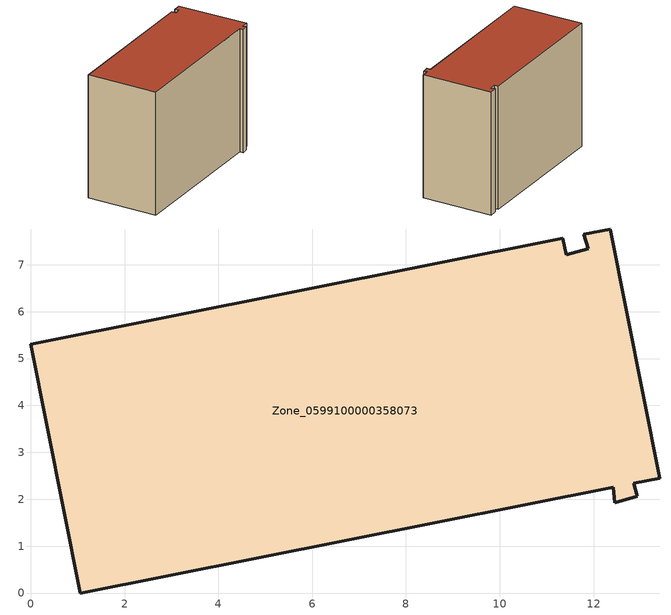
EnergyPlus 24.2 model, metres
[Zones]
Zone_0599100000358073
 floor ground (C_G): 11.35,7.56 11.41,7.21 11.88,7.34 11.79,7.65 12.36,7.76 13.41,2.45 12.85,2.33 12.93,2.06 12.46,1.92 12.42,2.25 1.05,0 0,5.31 z0
 wall outside (C_F): 11.35,7.56 0,5.31 1.05,0 12.42,2.25 12.46,1.92 12.93,2.06 12.85,2.33 13.41,2.45 12.36,7.76 11.79,7.65 11.88,7.34 11.41,7.21 11.35,7.56 z0:9.47
 roof outside (C_R): 11.41,7.21 11.35,7.56 0,5.31 1.05,0 12.42,2.25 12.46,1.92 12.93,2.06 12.85,2.33 13.41,2.45 12.36,7.76 11.79,7.65 11.88,7.34 z9.47
[BUILDING]
Pand.0599100000358073: North Axis=0; Terrain=City; Loads Convergence Tolerance Value=0.04; Temperature Convergence Tolerance Value=0.4; Solar Distribution=FullExterior; Maximum Number of Warmup Days=25; Minimum Number of Warmup Days=1
[Site:Location]
Rotterdam.The.Hague.AP_ZH_NLD Design_Conditions: Latitude=51.96; Longitude=4.45; Time Zone=1; Elevation=-4.5
[SITE:GROUNDTEMPERATURE:BUILDINGSURFACE]
18, 18, 18, 18, 18, 18, 18, 18, 18, 18, 18, 18
[MATERIAL] Thermal Absorptance=0.9; Solar Absorptance=0.7; Visible Absorptance=0.7
Name | Roughness | Thickness | Conductivity | Density | Specific Heat
G.TI.1992-2005 | MediumSmooth | 0.15 | 0.06 | 540 | 1210
F.TI.1992-2005 | Rough | 0.3 | 0.12 | 1920 | 840
R.TI.1992-2005 | MediumRough | 0.2 | 0.08 | 1500 | 1000
[CONSTRUCTION]
C_G: G.TI.1992-2005
C_F: F.TI.1992-2005
C_R: R.TI.1992-2005
[ZONE]
Zone_0599100000358073: Type=1; Multiplier=1; Ceiling Height=Autocalculate; Volume=Autocalculate; Floor Area=autocalculate; Part of Total Floor Area=Yes
[ZONEINFILTRATION:DESIGNFLOWRATE]
Infil_Zone_0599100000358073: Zone or ZoneList or Space or SpaceList=Zone_0599100000358073; Schedule=AlwaysOn; Design Flow Rate Calculation Method=Flow/Area; Flow Rate per Floor Area=0.0015; Constant Term Coefficient=1; Temperature Term Coefficient=0; Velocity Term Coefficient=0; Velocity Squared Term Coefficient=0
[HVACTEMPLATE:ZONE:IDEALLOADSAIRSYSTEM]
Zone_0599100000358073: Maximum Heating Supply Air Temperature=50; Minimum Cooling Supply Air Temperature=13; Maximum Heating Supply Air Humidity Ratio=0.0156; Minimum Cooling Supply Air Humidity Ratio=0.0077; Heating Limit=NoLimit; Cooling Limit=NoLimit; Dehumidification Control Type=ConstantSensibleHeatRatio; Cooling Sensible Heat Ratio=0.7; Dehumidification Setpoint=60; Humidification Control Type=None; Humidification Setpoint=30; Outdoor Air Method=None; Outdoor Air Flow Rate per Person=0.00944; Outdoor Air Flow Rate per Zone Floor Area=0; Outdoor Air Flow Rate per Zone=0; Demand Controlled Ventilation Type=None; Outdoor Air Economizer Type=NoEconomizer; Heat Recovery Type=None; Sensible Heat Recovery Effectiveness=0.7; Latent Heat Recovery Effectiveness=0.65
[ZONECONTROL:THERMOSTAT]
ThermostatControl_Zone_0599100000358073: Zone or ZoneList=Zone_0599100000358073; Control Type Schedule=DualSetpointControlType; Control 1=Thermostat_Zone_0599100000358073; Temperature Difference Between Cutout And Setpoint=0
[THERMOSTATSETPOINT:DUALSETPOINT]
Thermostat_Zone_0599100000358073: Heating Setpoint Temperature Schedule=HeatingSetpoint_Zone_0599100000358073; Cooling Setpoint Temperature Schedule=CoolingSetpoint_Zone_0599100000358073
[SCHEDULE:COMPACT]
HeatingSetpoint_Zone_0599100000358073: Through: 12/31, For: AllDays, Until: 24:00, 21
CoolingSetpoint_Zone_0599100000358073: Through: 12/31, For: AllDays, Until: 24:00, 24
DualSetpointControlType: Through: 12/31, For: AllDays, Until: 24:00, 4
AlwaysOn: Through: 12/31, For: AllDays, Until: 24:00, 1
